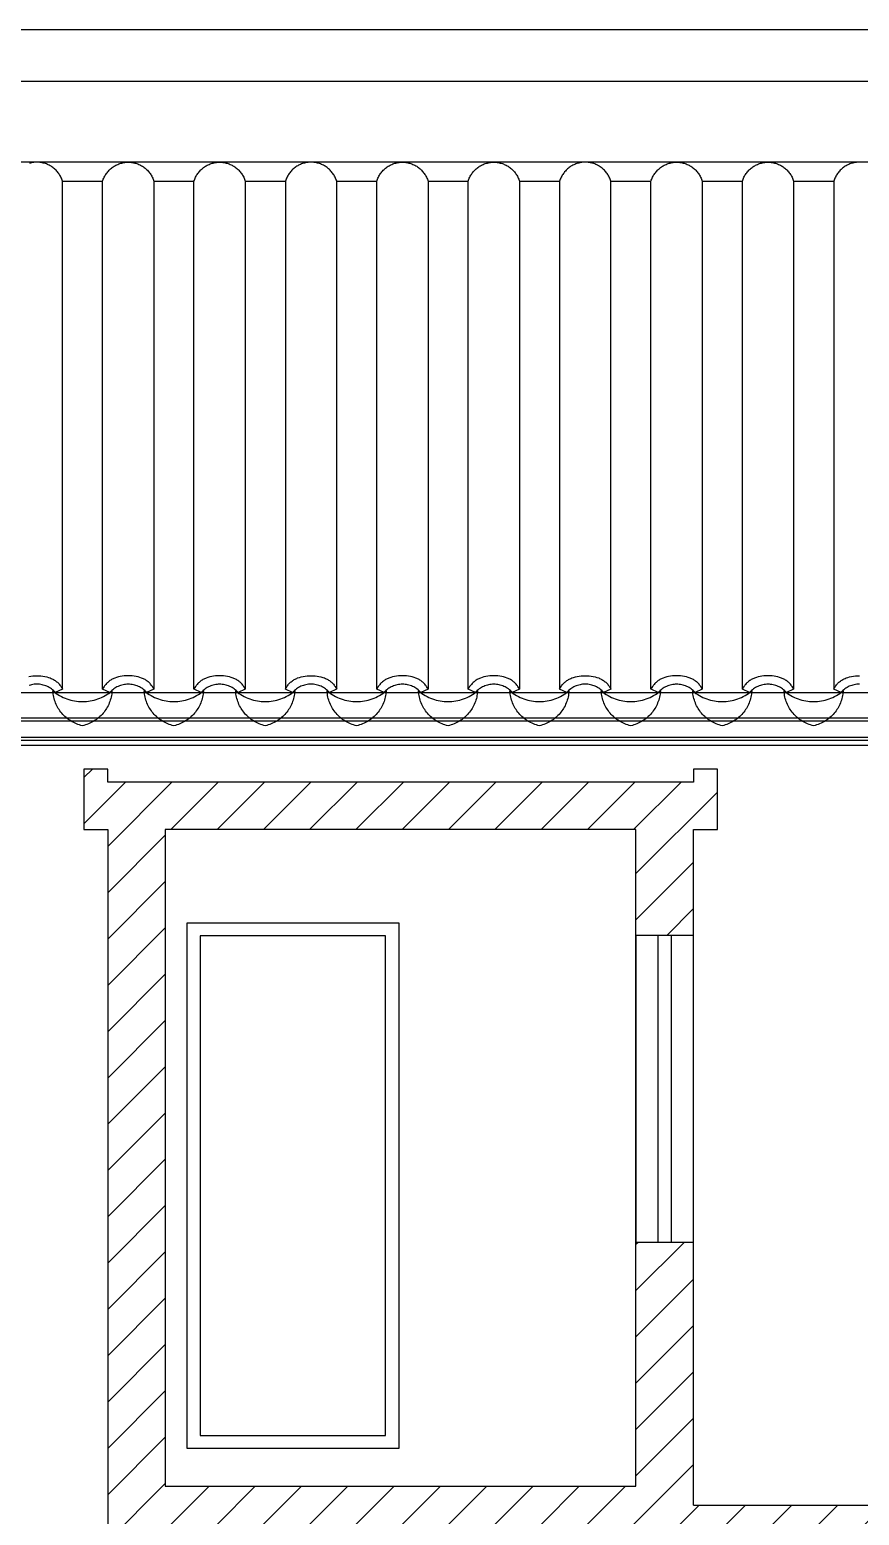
# Model space of a CAD drawing. Extents: x -20250 to 331240, y -699 to 63168.
# Drawn here: x 192385 to 195553, y 11074 to 16744 of the extents above; entities that cross this region are included whole.
import ezdxf

# ---------------------------------------------------------------- set-up
doc = ezdxf.new("R2010")
doc.units = 0
doc.header["$LTSCALE"] = 1000
doc.header["$MEASUREMENT"] = 0
for name, color, linetype in [('PUB_HATCH', 8, 'Continuous'), ('WALL', 9, 'Continuous'), ('窗', 4, 'Continuous'), ('门', 4, 'Continuous')]:
    doc.layers.add(name, color=color, linetype=linetype)
doc.layers.add('瓦', color=7, linetype='Continuous', true_color=0x57e157)

msp = doc.modelspace()

# ---------------------------------------------------------------- hatches: boundary and pattern name
at = {"layer": 'PUB_HATCH'}
h = msp.add_hatch(dxfattribs=at)
h.set_pattern_fill('普通砖', color=256, scale=50, style=0)
h.set_pattern_definition([(45, (-59853.03, 80703.54), (-88.388383, 88.388383), [])])
h.paths.add_polyline_path([(198783.3, 11961.1), (198816.5, 11961.1), (198816.5, 12013.8), (198576.5, 12013.8), (198576.5, 11961.1), (198605.8, 11961.1), (198605.8, 11112.7), (194920.4, 11112.7), (194920.4, 12117.2), (194700.4, 12117.2), (194700.4, 11185.5), (192902.8, 11185.5), (192902.8, 13691.1), (194700.4, 13691.1), (194700.4, 13287.4), (194920.4, 13287.4), (194920.4, 13691.1), (195011.2, 13691.1), (195011.2, 13922.3), (194920.4, 13922.3), (194920.4, 13872.3), (192682.8, 13872.3), (192682.8, 13922.3), (192591.9, 13922.3), (192591.9, 13691.1), (192682.8, 13691.1), (192682.8, 7864.9), (192902.8, 7864.9), (192902.8, 11035.5), (194700.4, 11035.5), (194700.4, 7864.9), (194920.4, 7864.9), (194920.4, 10962.7), (198501.6, 10962.7), (198501.6, 10290.2), (198721.4, 10290.2), (198721.4, 10934.2), (198783.3, 10934.2)])

# ---------------------------------------------------------------- linework, layer by layer
at = {"layer": 'WALL'}
for points in [[(198721.4, 7864.9, 0), (198721.4, 10934.2, 0), (198783.3, 10934.2, 0), (198783.3, 11961.1, 0), (198816.5, 11961.1, 0), (198816.5, 12013.8, 0), (198347.7, 12013.8, 0), (198347.7, 16387.6, 0), (198201.5, 16387.6, 0), (198201.5, 16744.3, 0), (188970.1, 16744.3, 0), (188970.1, 16387.6, 0), (188823.9, 16387.6, 0), (188823.9, 11881.3, 0), (188794.1, 11881.3, 0), (188794.1, 11839.2, 0), (188823.9, 11839.2, 0), (188823.9, 7848.1, 0), (189123.6, 7848.1, 0), (189123.6, 11719.5, 0), (190090.6, 11176.7, 0), (190789.2, 10855.7, 0), (191995, 10298.9, 0)], [(188970.1, 16547.8, 0), (198201.5, 16547.8, 0)], [(198347.7, 16238.6, 0), (188823.9, 16238.6, 0)], [(188823.9, 14214.5, 0), (198347.7, 14214.5, 0)], [(188823.9, 14118, 0), (198347.7, 14118, 0)], [(188823.9, 14105.8, 0), (198347.7, 14105.8, 0)], [(188823.9, 14043.6, 0), (198347.7, 14043.6, 0)], [(188823.9, 14032.1, 0), (198347.7, 14032.1, 0)], [(188823.9, 14013.1, 0), (198347.7, 14013.1, 0)], [(194920.4, 11112.7, 0), (194920.4, 13691.1, 0), (195011.2, 13691.1, 0), (195011.2, 13922.3, 0), (194920.4, 13922.3, 0), (194920.4, 13872.3, 0), (192682.8, 13872.3, 0), (192682.8, 13922.3, 0), (192591.9, 13922.3, 0), (192591.9, 13691.1, 0), (192682.8, 13691.1, 0), (192682.8, 7864.9, 0)], [(194700.4, 11185.5, 0), (194700.4, 13691.1, 0), (192902.8, 13691.1, 0), (192902.8, 11185.5, 0)], [(192902.8, 11185.5, 0), (194700.4, 11185.5, 0)], [(194920.4, 11112.7, 0), (198605.8, 11112.7, 0)]]:
    msp.add_polyline3d(points, dxfattribs=at)
at = {"layer": '瓦'}
for points in [[(192382, 14276), (192389.4, 14277.2), (192396.9, 14278.1), (192404.6, 14278.6), (192412.4, 14278.7), (192420.1, 14278.6), (192427.8, 14278.1), (192435.3, 14277.2), (192442.7, 14276), (192449.9, 14274.3), (192456.9, 14272.3), (192463.6, 14269.9), (192466.9, 14268.5), (192470.1, 14267), (192473.3, 14265.4), (192476.3, 14263.7), (192479.3, 14261.9), (192482.3, 14260), (192485.1, 14257.9), (192487.9, 14255.7), (192490.5, 14253.5), (192493.1, 14251.1), (192495.6, 14248.5), (192498, 14245.9), (192500.3, 14243.1), (192502.5, 14240.2), (192504.6, 14237.1), (192506.6, 14233.9), (192508.4, 14230.6), (192510.2, 14227.2), (192510.2, 16165.7), (192508.9, 16169.7), (192507.4, 16173.7), (192505.8, 16177.5), (192504.1, 16181.3), (192502.2, 16184.9), (192500.2, 16188.5), (192498, 16192), (192495.7, 16195.3), (192493.3, 16198.6), (192490.8, 16201.8), (192488.1, 16204.8), (192485.4, 16207.7), (192482.5, 16210.6), (192479.5, 16213.3), (192476.4, 16215.9), (192473.2, 16218.3), (192470, 16220.7), (192466.6, 16222.9), (192463.1, 16225), (192459.6, 16226.9), (192456, 16228.7), (192452.3, 16230.3), (192448.6, 16231.9), (192444.7, 16233.2), (192440.9, 16234.5), (192436.9, 16235.5), (192432.9, 16236.4), (192428.9, 16237.2), (192424.8, 16237.8), (192420.6, 16238.2), (192416.5, 16238.4), (192412.2, 16238.5), (192408, 16238.4), (192403.9, 16238.2), (192399.7, 16237.8), (192395.6, 16237.2), (192391.6, 16236.4), (192387.6, 16235.5), (192383.6, 16234.5)], [(192663.4, 14227.2), (192663.4, 16165.7), (192664.7, 16169.7), (192666.1, 16173.7), (192667.7, 16177.5), (192669.5, 16181.3), (192671.3, 16184.9), (192673.4, 16188.5), (192675.5, 16192), (192677.8, 16195.3), (192680.2, 16198.6), (192682.8, 16201.8), (192685.4, 16204.8), (192688.2, 16207.7), (192691, 16210.6), (192694, 16213.3), (192697.1, 16215.9), (192700.3, 16218.3), (192703.6, 16220.7), (192706.9, 16222.9), (192710.4, 16225), (192713.9, 16226.9), (192717.5, 16228.7), (192721.2, 16230.3), (192725, 16231.9), (192728.8, 16233.2), (192732.7, 16234.5), (192736.6, 16235.5), (192740.6, 16236.4), (192744.7, 16237.2), (192748.7, 16237.8), (192752.9, 16238.2), (192757.1, 16238.4), (192761.3, 16238.5), (192765.5, 16238.4), (192769.7, 16238.2), (192773.8, 16237.8), (192777.9, 16237.2), (192781.9, 16236.4), (192785.9, 16235.5), (192789.9, 16234.5), (192793.8, 16233.2), (192797.6, 16231.9), (192801.3, 16230.3), (192805, 16228.7), (192808.6, 16226.9), (192812.2, 16225), (192815.6, 16222.9), (192819, 16220.7), (192822.3, 16218.3), (192825.4, 16215.9), (192828.5, 16213.3), (192831.5, 16210.6), (192834.4, 16207.7), (192837.1, 16204.8), (192839.8, 16201.8), (192842.3, 16198.6), (192844.7, 16195.3), (192847, 16192), (192849.2, 16188.5), (192851.2, 16184.9), (192853.1, 16181.3), (192854.8, 16177.5), (192856.4, 16173.7), (192857.9, 16169.7), (192859.2, 16165.7), (192859.2, 14227.2), (192857.4, 14230.6), (192855.5, 14233.9), (192853.5, 14237.1), (192851.4, 14240.2), (192849.2, 14243.1), (192846.9, 14245.8), (192844.5, 14248.5), (192842.1, 14251), (192839.5, 14253.4), (192836.8, 14255.7), (192834, 14257.9), (192831.2, 14259.9), (192828.3, 14261.9), (192825.3, 14263.7), (192822.2, 14265.4), (192819, 14267), (192815.8, 14268.5), (192812.5, 14269.8), (192805.8, 14272.2), (192798.8, 14274.2), (192791.6, 14275.9), (192784.2, 14277.1), (192776.7, 14278), (192769, 14278.5), (192761.2, 14278.6), (192753.5, 14278.5), (192745.8, 14277.9), (192738.3, 14277.1), (192730.9, 14275.8), (192723.7, 14274.2), (192716.7, 14272.2), (192710, 14269.8), (192706.7, 14268.4), (192703.5, 14266.9), (192700.3, 14265.3), (192697.2, 14263.6), (192694.2, 14261.8), (192691.3, 14259.8), (192688.5, 14257.8), (192685.7, 14255.6), (192683.1, 14253.3), (192680.5, 14250.9), (192678, 14248.4), (192675.6, 14245.7), (192673.3, 14242.9), (192671.1, 14240), (192669, 14237), (192667, 14233.8), (192665.2, 14230.5), (192663.4, 14227)], [(193012.4, 14227.2), (193012.4, 16165.7), (193013.7, 16169.7), (193015.2, 16173.7), (193016.8, 16177.5), (193018.5, 16181.3), (193020.4, 16184.9), (193022.4, 16188.5), (193024.6, 16192), (193026.9, 16195.3), (193029.3, 16198.6), (193031.8, 16201.8), (193034.5, 16204.8), (193037.2, 16207.7), (193040.1, 16210.6), (193043.1, 16213.3), (193046.2, 16215.9), (193049.3, 16218.3), (193052.6, 16220.7), (193056, 16222.9), (193059.4, 16225), (193063, 16226.9), (193066.6, 16228.7), (193070.2, 16230.3), (193074, 16231.9), (193077.8, 16233.2), (193081.7, 16234.5), (193085.7, 16235.5), (193089.7, 16236.4), (193093.7, 16237.2), (193097.8, 16237.8), (193101.9, 16238.2), (193106.1, 16238.4), (193110.3, 16238.5), (193114.5, 16238.4), (193118.7, 16238.2), (193122.9, 16237.8), (193126.9, 16237.2), (193131, 16236.4), (193135, 16235.5), (193138.9, 16234.5), (193142.8, 16233.2), (193146.6, 16231.9), (193150.4, 16230.3), (193154.1, 16228.7), (193157.7, 16226.9), (193161.2, 16225), (193164.7, 16222.9), (193168, 16220.7), (193171.3, 16218.3), (193174.5, 16215.9), (193177.6, 16213.3), (193180.5, 16210.6), (193183.4, 16207.7), (193186.2, 16204.8), (193188.8, 16201.8), (193191.4, 16198.6), (193193.8, 16195.3), (193196.1, 16192), (193198.2, 16188.5), (193200.2, 16184.9), (193202.1, 16181.3), (193203.9, 16177.5), (193205.5, 16173.7), (193206.9, 16169.7), (193208.2, 16165.7), (193208.2, 14227.2), (193206.4, 14230.6), (193204.6, 14233.9), (193202.6, 14237.1), (193200.5, 14240.2), (193198.3, 14243.1), (193196, 14245.8), (193193.6, 14248.5), (193191.1, 14251), (193188.5, 14253.4), (193185.8, 14255.7), (193183.1, 14257.9), (193180.2, 14259.9), (193177.3, 14261.9), (193174.3, 14263.7), (193171.2, 14265.4), (193168.1, 14267), (193164.9, 14268.5), (193161.6, 14269.8), (193154.8, 14272.2), (193147.8, 14274.2), (193140.6, 14275.9), (193133.2, 14277.1), (193125.7, 14278), (193118.1, 14278.5), (193110.3, 14278.6), (193102.5, 14278.5), (193094.9, 14277.9), (193087.3, 14277.1), (193080, 14275.8), (193072.8, 14274.2), (193065.8, 14272.2), (193059, 14269.8), (193055.7, 14268.4), (193052.5, 14266.9), (193049.4, 14265.3), (193046.3, 14263.6), (193043.3, 14261.8), (193040.4, 14259.8), (193037.5, 14257.8), (193034.8, 14255.6), (193032.1, 14253.3), (193029.5, 14250.9), (193027, 14248.4), (193024.6, 14245.7), (193022.3, 14242.9), (193020.1, 14240), (193018.1, 14237), (193016.1, 14233.8), (193014.2, 14230.5), (193012.5, 14227)], [(193557.2, 14227.2), (193529.7, 14214.6), (193526.2, 14218.3), (193522.7, 14221.8), (193518.9, 14225), (193515, 14228.1), (193510.9, 14230.9), (193506.7, 14233.6), (193502.4, 14235.9), (193498, 14238.1), (193493.4, 14240), (193488.8, 14241.7), (193484, 14243.1), (193479.2, 14244.3), (193474.3, 14245.2), (193469.4, 14245.9), (193464.4, 14246.3), (193459.4, 14246.4), (193454.4, 14246.3), (193449.4, 14245.9), (193444.4, 14245.2), (193439.6, 14244.3), (193434.8, 14243.1), (193430, 14241.7), (193425.4, 14240), (193420.8, 14238.1), (193416.4, 14235.9), (193412.1, 14233.6), (193407.9, 14230.9), (193403.8, 14228.1), (193399.9, 14225.1), (193396.2, 14221.8), (193392.6, 14218.3), (193389.2, 14214.6), (193361.6, 14227.2), (193363.4, 14230.7), (193365.2, 14234), (193367.2, 14237.2), (193369.3, 14240.2), (193371.5, 14243.2), (193373.8, 14245.9), (193376.2, 14248.6), (193378.7, 14251.1), (193381.3, 14253.6), (193384, 14255.8), (193386.7, 14258), (193389.6, 14260.1), (193392.5, 14262), (193395.5, 14263.8), (193398.6, 14265.5), (193401.7, 14267.1), (193405, 14268.6), (193408.2, 14269.9), (193415, 14272.4), (193422, 14274.4), (193429.2, 14276), (193436.6, 14277.2), (193444.1, 14278.1), (193451.7, 14278.6), (193459.5, 14278.7), (193467.3, 14278.6), (193475, 14278.1), (193482.5, 14277.2), (193489.8, 14276), (193497, 14274.3), (193504, 14272.3), (193510.8, 14269.9), (193514, 14268.5), (193517.3, 14267), (193520.4, 14265.4), (193523.5, 14263.7), (193526.5, 14261.9), (193529.4, 14260), (193532.2, 14257.9), (193535, 14255.7), (193537.7, 14253.5), (193540.3, 14251.1), (193542.7, 14248.5), (193545.1, 14245.9), (193547.4, 14243.1), (193549.6, 14240.2), (193551.7, 14237.1), (193553.7, 14233.9), (193555.6, 14230.6), (193557.3, 14227.2), (193557.3, 16165.7), (193556, 16169.7), (193554.5, 16173.7), (193552.9, 16177.5), (193551.2, 16181.3), (193549.3, 16184.9), (193547.3, 16188.5), (193545.1, 16192), (193542.9, 16195.3), (193540.4, 16198.6), (193537.9, 16201.8), (193535.3, 16204.8), (193532.5, 16207.7), (193529.6, 16210.6), (193526.6, 16213.3), (193523.6, 16215.9), (193520.4, 16218.3), (193517.1, 16220.7), (193513.7, 16222.9), (193510.3, 16225), (193506.7, 16226.9), (193503.1, 16228.7), (193499.5, 16230.3), (193495.7, 16231.9), (193491.9, 16233.2), (193488, 16234.5), (193484.1, 16235.5), (193480.1, 16236.4), (193476, 16237.2), (193471.9, 16237.8), (193467.8, 16238.2), (193463.6, 16238.4), (193459.4, 16238.5), (193455.2, 16238.4), (193451, 16238.2), (193446.9, 16237.8), (193442.8, 16237.2), (193438.7, 16236.4), (193434.7, 16235.5), (193430.8, 16234.5), (193426.9, 16233.2), (193423.1, 16231.9), (193419.3, 16230.3), (193415.6, 16228.7), (193412, 16226.9), (193408.5, 16225), (193405, 16222.9), (193401.7, 16220.7), (193398.4, 16218.3), (193395.2, 16215.9), (193392.1, 16213.3), (193389.2, 16210.6), (193386.3, 16207.7), (193383.5, 16204.8), (193380.9, 16201.8), (193378.3, 16198.6), (193375.9, 16195.3), (193373.6, 16192), (193371.5, 16188.5), (193369.5, 16184.9), (193367.6, 16181.3), (193365.8, 16177.5), (193364.2, 16173.7), (193362.8, 16169.7), (193361.5, 16165.7), (193361.5, 14227.2)], [(193710.5, 14227.2), (193710.5, 16165.7), (193711.8, 16169.7), (193713.3, 16173.7), (193714.9, 16177.5), (193716.6, 16181.3), (193718.5, 16184.9), (193720.5, 16188.5), (193722.7, 16192), (193725, 16195.3), (193727.4, 16198.6), (193729.9, 16201.8), (193732.5, 16204.8), (193735.3, 16207.7), (193738.2, 16210.6), (193741.2, 16213.3), (193744.2, 16215.9), (193747.4, 16218.3), (193750.7, 16220.7), (193754.1, 16222.9), (193757.5, 16225), (193761, 16226.9), (193764.7, 16228.7), (193768.3, 16230.3), (193772.1, 16231.9), (193775.9, 16233.2), (193779.8, 16234.5), (193783.7, 16235.5), (193787.7, 16236.4), (193791.8, 16237.2), (193795.9, 16237.8), (193800, 16238.2), (193804.2, 16238.4), (193808.4, 16238.5), (193812.6, 16238.4), (193816.8, 16238.2), (193820.9, 16237.8), (193825, 16237.2), (193829.1, 16236.4), (193833.1, 16235.5), (193837, 16234.5), (193840.9, 16233.2), (193844.7, 16231.9), (193848.5, 16230.3), (193852.2, 16228.7), (193855.8, 16226.9), (193859.3, 16225), (193862.8, 16222.9), (193866.1, 16220.7), (193869.4, 16218.3), (193872.6, 16215.9), (193875.7, 16213.3), (193878.6, 16210.6), (193881.5, 16207.7), (193884.3, 16204.8), (193886.9, 16201.8), (193889.5, 16198.6), (193891.9, 16195.3), (193894.2, 16192), (193896.3, 16188.5), (193898.3, 16184.9), (193900.2, 16181.3), (193902, 16177.5), (193903.6, 16173.7), (193905, 16169.7), (193906.3, 16165.7), (193906.3, 14227.2), (193904.5, 14230.6), (193902.7, 14233.9), (193900.7, 14237.1), (193898.6, 14240.2), (193896.4, 14243.1), (193894.1, 14245.8), (193891.7, 14248.5), (193889.2, 14251), (193886.6, 14253.4), (193883.9, 14255.7), (193881.2, 14257.9), (193878.3, 14259.9), (193875.4, 14261.9), (193872.4, 14263.7), (193869.3, 14265.4), (193866.2, 14267), (193862.9, 14268.5), (193859.7, 14269.8), (193852.9, 14272.2), (193845.9, 14274.2), (193838.7, 14275.9), (193831.3, 14277.1), (193823.8, 14278), (193816.2, 14278.5), (193808.4, 14278.6), (193800.6, 14278.5), (193792.9, 14277.9), (193785.4, 14277.1), (193778, 14275.8), (193770.9, 14274.2), (193763.9, 14272.2), (193757.1, 14269.8), (193753.8, 14268.4), (193750.6, 14266.9), (193747.5, 14265.3), (193744.4, 14263.6), (193741.4, 14261.8), (193738.5, 14259.8), (193735.6, 14257.8), (193732.9, 14255.6), (193730.2, 14253.3), (193727.6, 14250.9), (193725.1, 14248.4), (193722.7, 14245.7), (193720.4, 14242.9), (193718.2, 14240), (193716.1, 14237), (193714.2, 14233.8), (193712.3, 14230.5), (193710.5, 14227)], [(194059.6, 14227.2), (194059.6, 16165.7), (194060.9, 16169.7), (194062.3, 16173.7), (194063.9, 16177.5), (194065.6, 16181.3), (194067.5, 16184.9), (194069.6, 16188.5), (194071.7, 16192), (194074, 16195.3), (194076.4, 16198.6), (194078.9, 16201.8), (194081.6, 16204.8), (194084.4, 16207.7), (194087.2, 16210.6), (194090.2, 16213.3), (194093.3, 16215.9), (194096.5, 16218.3), (194099.7, 16220.7), (194103.1, 16222.9), (194106.6, 16225), (194110.1, 16226.9), (194113.7, 16228.7), (194117.4, 16230.3), (194121.1, 16231.9), (194125, 16233.2), (194128.9, 16234.5), (194132.8, 16235.5), (194136.8, 16236.4), (194140.8, 16237.2), (194144.9, 16237.8), (194149.1, 16238.2), (194153.2, 16238.4), (194157.5, 16238.5), (194161.7, 16238.4), (194165.9, 16238.2), (194170, 16237.8), (194174.1, 16237.2), (194178.1, 16236.4), (194182.1, 16235.5), (194186.1, 16234.5), (194190, 16233.2), (194193.8, 16231.9), (194197.5, 16230.3), (194201.2, 16228.7), (194204.8, 16226.9), (194208.4, 16225), (194211.8, 16222.9), (194215.2, 16220.7), (194218.4, 16218.3), (194221.6, 16215.9), (194224.7, 16213.3), (194227.7, 16210.6), (194230.6, 16207.7), (194233.3, 16204.8), (194236, 16201.8), (194238.5, 16198.6), (194240.9, 16195.3), (194243.2, 16192), (194245.4, 16188.5), (194247.4, 16184.9), (194249.3, 16181.3), (194251, 16177.5), (194252.6, 16173.7), (194254.1, 16169.7), (194255.4, 16165.7), (194255.3, 14227.2), (194253.6, 14230.6), (194251.7, 14233.9), (194249.7, 14237.1), (194247.6, 14240.2), (194245.4, 14243.1), (194243.1, 14245.8), (194240.7, 14248.5), (194238.2, 14251), (194235.7, 14253.4), (194233, 14255.7), (194230.2, 14257.9), (194227.4, 14259.9), (194224.4, 14261.9), (194221.4, 14263.7), (194218.4, 14265.4), (194215.2, 14267), (194212, 14268.5), (194208.7, 14269.8), (194201.9, 14272.2), (194195, 14274.2), (194187.8, 14275.9), (194180.4, 14277.1), (194172.9, 14278), (194165.2, 14278.5), (194157.4, 14278.6), (194149.7, 14278.5), (194142, 14277.9), (194134.5, 14277.1), (194127.1, 14275.8), (194119.9, 14274.2), (194112.9, 14272.2), (194106.2, 14269.8), (194102.9, 14268.4), (194099.7, 14266.9), (194096.5, 14265.3), (194093.4, 14263.6), (194090.4, 14261.8), (194087.5, 14259.8), (194084.7, 14257.8), (194081.9, 14255.6), (194079.2, 14253.3), (194076.7, 14250.9), (194074.2, 14248.4), (194071.8, 14245.7), (194069.5, 14242.9), (194067.3, 14240), (194065.2, 14237), (194063.2, 14233.8), (194061.3, 14230.5), (194059.6, 14227)], [(194604.4, 14227.2), (194576.8, 14214.6), (194573.4, 14218.3), (194569.8, 14221.8), (194566, 14225), (194562.1, 14228.1), (194558.1, 14230.9), (194553.9, 14233.6), (194549.5, 14235.9), (194545.1, 14238.1), (194540.6, 14240), (194535.9, 14241.7), (194531.2, 14243.1), (194526.4, 14244.3), (194521.5, 14245.2), (194516.5, 14245.9), (194511.6, 14246.3), (194506.5, 14246.4), (194501.5, 14246.3), (194496.5, 14245.9), (194491.6, 14245.2), (194486.7, 14244.3), (194481.9, 14243.1), (194477.2, 14241.7), (194472.5, 14240), (194468, 14238.1), (194463.6, 14235.9), (194459.2, 14233.6), (194455, 14230.9), (194451, 14228.1), (194447.1, 14225.1), (194443.3, 14221.8), (194439.7, 14218.3), (194436.3, 14214.6), (194408.7, 14227.2), (194410.5, 14230.7), (194412.4, 14234), (194414.4, 14237.2), (194416.5, 14240.2), (194418.7, 14243.2), (194421, 14245.9), (194423.4, 14248.6), (194425.8, 14251.1), (194428.4, 14253.6), (194431.1, 14255.8), (194433.9, 14258), (194436.7, 14260.1), (194439.6, 14262), (194442.6, 14263.8), (194445.7, 14265.5), (194448.9, 14267.1), (194452.1, 14268.6), (194455.4, 14269.9), (194462.1, 14272.4), (194469.1, 14274.4), (194476.3, 14276), (194483.7, 14277.2), (194491.2, 14278.1), (194498.9, 14278.6), (194506.7, 14278.7), (194514.4, 14278.6), (194522.1, 14278.1), (194529.6, 14277.2), (194537, 14276), (194544.2, 14274.3), (194551.2, 14272.3), (194557.9, 14269.9), (194561.2, 14268.5), (194564.4, 14267), (194567.6, 14265.4), (194570.6, 14263.7), (194573.6, 14261.9), (194576.6, 14260), (194579.4, 14257.9), (194582.1, 14255.7), (194584.8, 14253.5), (194587.4, 14251.1), (194589.9, 14248.5), (194592.3, 14245.9), (194594.6, 14243.1), (194596.8, 14240.2), (194598.9, 14237.1), (194600.8, 14233.9), (194602.7, 14230.6), (194604.5, 14227.2), (194604.4, 16165.7), (194603.1, 16169.7), (194601.7, 16173.7), (194600.1, 16177.5), (194598.3, 16181.3), (194596.5, 16184.9), (194594.4, 16188.5), (194592.3, 16192), (194590, 16195.3), (194587.6, 16198.6), (194585, 16201.8), (194582.4, 16204.8), (194579.6, 16207.7), (194576.8, 16210.6), (194573.8, 16213.3), (194570.7, 16215.9), (194567.5, 16218.3), (194564.2, 16220.7), (194560.9, 16222.9), (194557.4, 16225), (194553.9, 16226.9), (194550.3, 16228.7), (194546.6, 16230.3), (194542.8, 16231.9), (194539, 16233.2), (194535.1, 16234.5), (194531.2, 16235.5), (194527.2, 16236.4), (194523.1, 16237.2), (194519.1, 16237.8), (194514.9, 16238.2), (194510.7, 16238.4), (194506.5, 16238.5), (194502.3, 16238.4), (194498.1, 16238.2), (194494, 16237.8), (194489.9, 16237.2), (194485.9, 16236.4), (194481.9, 16235.5), (194477.9, 16234.5), (194474, 16233.2), (194470.2, 16231.9), (194466.5, 16230.3), (194462.8, 16228.7), (194459.2, 16226.9), (194455.6, 16225), (194452.2, 16222.9), (194448.8, 16220.7), (194445.5, 16218.3), (194442.4, 16215.9), (194439.3, 16213.3), (194436.3, 16210.6), (194433.4, 16207.7), (194430.7, 16204.8), (194428, 16201.8), (194425.5, 16198.6), (194423.1, 16195.3), (194420.8, 16192), (194418.6, 16188.5), (194416.6, 16184.9), (194414.7, 16181.3), (194413, 16177.5), (194411.4, 16173.7), (194409.9, 16169.7), (194408.6, 16165.7), (194408.6, 14227.2)], [(194757.7, 14227.2), (194757.7, 16165.7), (194758.9, 16169.7), (194760.4, 16173.7), (194762, 16177.5), (194763.7, 16181.3), (194765.6, 16184.9), (194767.6, 16188.5), (194769.8, 16192), (194772.1, 16195.3), (194774.5, 16198.6), (194777, 16201.8), (194779.7, 16204.8), (194782.5, 16207.7), (194785.3, 16210.6), (194788.3, 16213.3), (194791.4, 16215.9), (194794.6, 16218.3), (194797.8, 16220.7), (194801.2, 16222.9), (194804.7, 16225), (194808.2, 16226.9), (194811.8, 16228.7), (194815.5, 16230.3), (194819.2, 16231.9), (194823.1, 16233.2), (194827, 16234.5), (194830.9, 16235.5), (194834.9, 16236.4), (194838.9, 16237.2), (194843, 16237.8), (194847.2, 16238.2), (194851.3, 16238.4), (194855.6, 16238.5), (194859.8, 16238.4), (194863.9, 16238.2), (194868.1, 16237.8), (194872.2, 16237.2), (194876.2, 16236.4), (194880.2, 16235.5), (194884.2, 16234.5), (194888, 16233.2), (194891.9, 16231.9), (194895.6, 16230.3), (194899.3, 16228.7), (194902.9, 16226.9), (194906.5, 16225), (194909.9, 16222.9), (194913.3, 16220.7), (194916.5, 16218.3), (194919.7, 16215.9), (194922.8, 16213.3), (194925.8, 16210.6), (194928.7, 16207.7), (194931.4, 16204.8), (194934.1, 16201.8), (194936.6, 16198.6), (194939, 16195.3), (194941.3, 16192), (194943.5, 16188.5), (194945.5, 16184.9), (194947.4, 16181.3), (194949.1, 16177.5), (194950.7, 16173.7), (194952.2, 16169.7), (194953.5, 16165.7), (194953.4, 14227.2), (194951.7, 14230.6), (194949.8, 14233.9), (194947.8, 14237.1), (194945.7, 14240.2), (194943.5, 14243.1), (194941.2, 14245.8), (194938.8, 14248.5), (194936.3, 14251), (194933.7, 14253.4), (194931.1, 14255.7), (194928.3, 14257.9), (194925.5, 14259.9), (194922.5, 14261.9), (194919.5, 14263.7), (194916.5, 14265.4), (194913.3, 14267), (194910.1, 14268.5), (194906.8, 14269.8), (194900, 14272.2), (194893, 14274.2), (194885.9, 14275.9), (194878.5, 14277.1), (194871, 14278), (194863.3, 14278.5), (194855.5, 14278.6), (194847.7, 14278.5), (194840.1, 14277.9), (194832.6, 14277.1), (194825.2, 14275.8), (194818, 14274.2), (194811, 14272.2), (194804.3, 14269.8), (194801, 14268.4), (194797.8, 14266.9), (194794.6, 14265.3), (194791.5, 14263.6), (194788.5, 14261.8), (194785.6, 14259.8), (194782.8, 14257.8), (194780, 14255.6), (194777.3, 14253.3), (194774.7, 14250.9), (194772.3, 14248.4), (194769.9, 14245.7), (194767.6, 14242.9), (194765.4, 14240), (194763.3, 14237), (194761.3, 14233.8), (194759.4, 14230.5), (194757.7, 14227)], [(195106.7, 14227.2), (195106.7, 16165.7), (195108, 16169.7), (195109.4, 16173.7), (195111, 16177.5), (195112.8, 16181.3), (195114.7, 16184.9), (195116.7, 16188.5), (195118.9, 16192), (195121.1, 16195.3), (195123.6, 16198.6), (195126.1, 16201.8), (195128.7, 16204.8), (195131.5, 16207.7), (195134.4, 16210.6), (195137.4, 16213.3), (195140.4, 16215.9), (195143.6, 16218.3), (195146.9, 16220.7), (195150.3, 16222.9), (195153.7, 16225), (195157.2, 16226.9), (195160.9, 16228.7), (195164.5, 16230.3), (195168.3, 16231.9), (195172.1, 16233.2), (195176, 16234.5), (195179.9, 16235.5), (195183.9, 16236.4), (195188, 16237.2), (195192.1, 16237.8), (195196.2, 16238.2), (195200.4, 16238.4), (195204.6, 16238.5), (195208.8, 16238.4), (195213, 16238.2), (195217.1, 16237.8), (195221.2, 16237.2), (195225.3, 16236.4), (195229.3, 16235.5), (195233.2, 16234.5), (195237.1, 16233.2), (195240.9, 16231.9), (195244.7, 16230.3), (195248.4, 16228.7), (195252, 16226.9), (195255.5, 16225), (195259, 16222.9), (195262.3, 16220.7), (195265.6, 16218.3), (195268.8, 16215.9), (195271.8, 16213.3), (195274.8, 16210.6), (195277.7, 16207.7), (195280.5, 16204.8), (195283.1, 16201.8), (195285.6, 16198.6), (195288.1, 16195.3), (195290.3, 16192), (195292.5, 16188.5), (195294.5, 16184.9), (195296.4, 16181.3), (195298.1, 16177.5), (195299.7, 16173.7), (195301.2, 16169.7), (195302.5, 16165.7), (195302.5, 14227.2), (195300.7, 14230.6), (195298.8, 14233.9), (195296.9, 14237.1), (195294.8, 14240.2), (195292.6, 14243.1), (195290.3, 14245.8), (195287.9, 14248.5), (195285.4, 14251), (195282.8, 14253.4), (195280.1, 14255.7), (195277.4, 14257.9), (195274.5, 14259.9), (195271.6, 14261.9), (195268.6, 14263.7), (195265.5, 14265.4), (195262.4, 14267), (195259.1, 14268.5), (195255.8, 14269.8), (195249.1, 14272.2), (195242.1, 14274.2), (195234.9, 14275.9), (195227.5, 14277.1), (195220, 14278), (195212.3, 14278.5), (195204.6, 14278.6), (195196.8, 14278.5), (195189.1, 14277.9), (195181.6, 14277.1), (195174.2, 14275.8), (195167, 14274.2), (195160.1, 14272.2), (195153.3, 14269.8), (195150, 14268.4), (195146.8, 14266.9), (195143.7, 14265.3), (195140.6, 14263.6), (195137.6, 14261.8), (195134.7, 14259.8), (195131.8, 14257.8), (195129.1, 14255.6), (195126.4, 14253.3), (195123.8, 14250.9), (195121.3, 14248.4), (195118.9, 14245.7), (195116.6, 14242.9), (195114.4, 14240), (195112.3, 14237), (195110.4, 14233.8), (195108.5, 14230.5), (195106.7, 14227)], [(195553.7, 16238.5), (195549.5, 16238.4), (195545.3, 16238.2), (195541.1, 16237.8), (195537, 16237.2), (195533, 16236.4), (195529, 16235.5), (195525.1, 16234.5), (195521.2, 16233.2), (195517.4, 16231.9), (195513.6, 16230.3), (195509.9, 16228.7), (195506.3, 16226.9), (195502.8, 16225), (195499.3, 16222.9), (195496, 16220.7), (195492.7, 16218.3), (195489.5, 16215.9), (195486.4, 16213.3), (195483.4, 16210.6), (195480.6, 16207.7), (195477.8, 16204.8), (195475.1, 16201.8), (195472.6, 16198.6), (195470.2, 16195.3), (195467.9, 16192), (195465.8, 16188.5), (195463.7, 16184.9), (195461.9, 16181.3), (195460.1, 16177.5), (195458.5, 16173.7), (195457.1, 16169.7), (195455.8, 16165.7), (195455.8, 14227.2)], [(192510.2, 16165.7), (192663.4, 16165.7)], [(192859.2, 16165.7), (193012.4, 16165.7)], [(193208.3, 16165.7), (193361.5, 16165.7)], [(193557.3, 16165.7), (193710.5, 16165.7)], [(193906.3, 16165.7), (194059.6, 16165.7)], [(194255.4, 16165.7), (194408.6, 16165.7)], [(194604.4, 16165.7), (194757.7, 16165.7)], [(194953.5, 16165.7), (195106.7, 16165.7)], [(195302.5, 16165.7), (195455.8, 16165.7)], [(192510.1, 14227.2), (192482.5, 14214.6), (192479.1, 14218.3), (192475.5, 14221.8), (192471.8, 14225), (192467.8, 14228.1), (192463.8, 14230.9), (192459.6, 14233.6), (192455.3, 14235.9), (192450.8, 14238.1), (192446.3, 14240), (192441.6, 14241.7), (192436.9, 14243.1), (192432.1, 14244.3), (192427.2, 14245.2), (192422.3, 14245.9), (192417.3, 14246.3), (192412.2, 14246.4), (192407.2, 14246.3), (192402.2, 14245.9), (192397.3, 14245.2), (192392.4, 14244.3), (192387.6, 14243.1), (192382.9, 14241.7)], [(192859.2, 14227.1), (192831.6, 14214.5), (192828.2, 14218.2), (192824.6, 14221.6), (192820.8, 14224.9), (192816.9, 14228), (192812.8, 14230.8), (192808.6, 14233.4), (192804.3, 14235.8), (192799.9, 14238), (192795.3, 14239.9), (192790.7, 14241.6), (192786, 14243), (192781.1, 14244.2), (192776.3, 14245.1), (192771.3, 14245.7), (192766.3, 14246.2), (192761.3, 14246.3), (192756.3, 14246.2), (192751.3, 14245.7), (192746.4, 14245.1), (192741.5, 14244.2), (192736.7, 14243), (192731.9, 14241.6), (192727.3, 14239.9), (192722.7, 14238), (192718.3, 14235.8), (192714, 14233.4), (192709.8, 14230.8), (192705.7, 14228), (192701.8, 14224.9), (192698, 14221.7), (192694.5, 14218.2), (192691, 14214.5), (192663.5, 14227.1)], [(193208.2, 14227.1), (193180.6, 14214.5), (193177.2, 14218.2), (193173.6, 14221.6), (193169.9, 14224.9), (193166, 14228), (193161.9, 14230.8), (193157.7, 14233.4), (193153.4, 14235.8), (193148.9, 14238), (193144.4, 14239.9), (193139.7, 14241.6), (193135, 14243), (193130.2, 14244.2), (193125.3, 14245.1), (193120.4, 14245.7), (193115.4, 14246.2), (193110.4, 14246.3), (193105.3, 14246.2), (193100.3, 14245.7), (193095.4, 14245.1), (193090.5, 14244.2), (193085.7, 14243), (193081, 14241.6), (193076.3, 14239.9), (193071.8, 14238), (193067.4, 14235.8), (193063, 14233.4), (193058.8, 14230.8), (193054.8, 14228), (193050.9, 14224.9), (193047.1, 14221.7), (193043.5, 14218.2), (193040.1, 14214.5), (193012.5, 14227.1)], [(193906.3, 14227.1), (193878.7, 14214.5), (193875.3, 14218.2), (193871.7, 14221.6), (193868, 14224.9), (193864, 14228), (193860, 14230.8), (193855.8, 14233.4), (193851.5, 14235.8), (193847, 14238), (193842.5, 14239.9), (193837.8, 14241.6), (193833.1, 14243), (193828.3, 14244.2), (193823.4, 14245.1), (193818.5, 14245.7), (193813.5, 14246.2), (193808.5, 14246.3), (193803.4, 14246.2), (193798.4, 14245.7), (193793.5, 14245.1), (193788.6, 14244.2), (193783.8, 14243), (193779.1, 14241.6), (193774.4, 14239.9), (193769.9, 14238), (193765.4, 14235.8), (193761.1, 14233.4), (193756.9, 14230.8), (193752.9, 14228), (193749, 14224.9), (193745.2, 14221.7), (193741.6, 14218.2), (193738.2, 14214.5), (193710.6, 14227.1)], [(194255.3, 14227.1), (194227.8, 14214.5), (194224.4, 14218.2), (194220.8, 14221.6), (194217, 14224.9), (194213.1, 14228), (194209, 14230.8), (194204.8, 14233.4), (194200.5, 14235.8), (194196.1, 14238), (194191.5, 14239.9), (194186.9, 14241.6), (194182.1, 14243), (194177.3, 14244.2), (194172.5, 14245.1), (194167.5, 14245.7), (194162.5, 14246.2), (194157.5, 14246.3), (194152.5, 14246.2), (194147.5, 14245.7), (194142.5, 14245.1), (194137.7, 14244.2), (194132.9, 14243), (194128.1, 14241.6), (194123.5, 14239.9), (194118.9, 14238), (194114.5, 14235.8), (194110.2, 14233.4), (194106, 14230.8), (194101.9, 14228), (194098, 14224.9), (194094.2, 14221.7), (194090.6, 14218.2), (194087.2, 14214.5), (194059.7, 14227.1)], [(194953.4, 14227.1), (194925.9, 14214.5), (194922.5, 14218.2), (194918.9, 14221.6), (194915.1, 14224.9), (194911.2, 14228), (194907.1, 14230.8), (194902.9, 14233.4), (194898.6, 14235.8), (194894.2, 14238), (194889.6, 14239.9), (194885, 14241.6), (194880.2, 14243), (194875.4, 14244.2), (194870.5, 14245.1), (194865.6, 14245.7), (194860.6, 14246.2), (194855.6, 14246.3), (194850.6, 14246.2), (194845.6, 14245.7), (194840.6, 14245.1), (194835.8, 14244.2), (194830.9, 14243), (194826.2, 14241.6), (194821.6, 14239.9), (194817, 14238), (194812.6, 14235.8), (194808.3, 14233.4), (194804.1, 14230.8), (194800, 14228), (194796.1, 14224.9), (194792.3, 14221.7), (194788.7, 14218.2), (194785.3, 14214.5), (194757.8, 14227.1)], [(195302.5, 14227.1), (195274.9, 14214.5), (195271.5, 14218.2), (195267.9, 14221.6), (195264.1, 14224.9), (195260.2, 14228), (195256.2, 14230.8), (195252, 14233.4), (195247.6, 14235.8), (195243.2, 14238), (195238.7, 14239.9), (195234, 14241.6), (195229.3, 14243), (195224.5, 14244.2), (195219.6, 14245.1), (195214.7, 14245.7), (195209.7, 14246.2), (195204.6, 14246.3), (195199.6, 14246.2), (195194.6, 14245.7), (195189.7, 14245.1), (195184.8, 14244.2), (195180, 14243), (195175.3, 14241.6), (195170.6, 14239.9), (195166.1, 14238), (195161.6, 14235.8), (195157.3, 14233.4), (195153.1, 14230.8), (195149.1, 14228), (195145.1, 14224.9), (195141.4, 14221.7), (195137.8, 14218.2), (195134.4, 14214.5), (195106.8, 14227.1)], [(195553.7, 14246.4), (195548.6, 14246.3), (195543.7, 14245.9), (195538.7, 14245.2), (195533.8, 14244.3), (195529, 14243.1), (195524.3, 14241.7), (195519.7, 14240), (195515.1, 14238.1), (195510.7, 14235.9), (195506.4, 14233.6), (195502.2, 14230.9), (195498.1, 14228.1), (195494.2, 14225.1), (195490.5, 14221.8), (195486.9, 14218.3), (195483.4, 14214.6), (195455.9, 14227.2), (195457.7, 14230.7), (195459.5, 14234), (195461.5, 14237.2), (195463.6, 14240.2), (195465.8, 14243.2), (195468.1, 14245.9), (195470.5, 14248.6), (195473, 14251.1), (195475.6, 14253.6), (195478.2, 14255.8), (195481, 14258), (195483.9, 14260.1), (195486.8, 14262), (195489.8, 14263.8), (195492.9, 14265.5), (195496, 14267.1), (195499.2, 14268.6), (195502.5, 14269.9), (195509.3, 14272.4), (195516.3, 14274.4), (195523.5, 14276), (195530.8, 14277.2), (195538.4, 14278.1), (195546, 14278.6), (195553.8, 14278.7)]]:
    msp.add_lwpolyline(points, dxfattribs=at)
for points in [[(192699.2, 14220.8), (192698.7, 14214.7), (192698, 14208.8), (192697.1, 14202.9), (192695.9, 14197.1), (192694.5, 14191.3), (192692.8, 14185.7), (192691, 14180.2), (192688.9, 14174.7), (192686.6, 14169.3), (192684.1, 14164.1), (192681.4, 14159), (192678.5, 14154), (192675.4, 14149.1), (192672.2, 14144.3), (192668.7, 14139.7), (192665.1, 14135.2), (192661.3, 14130.9), (192657.3, 14126.7), (192653.1, 14122.7), (192648.8, 14118.9), (192644.4, 14115.2), (192639.8, 14111.7), (192635, 14108.4), (192630.1, 14105.2), (192625.1, 14102.3), (192619.9, 14099.5), (192614.6, 14097), (192609.2, 14094.6), (192603.7, 14092.5), (192598, 14090.6), (192592.2, 14088.9), (192586.4, 14087.4), (192580.5, 14088.9), (192574.8, 14090.6), (192569.1, 14092.5), (192563.6, 14094.6), (192558.2, 14097), (192552.9, 14099.5), (192547.7, 14102.3), (192542.7, 14105.2), (192537.8, 14108.4), (192533, 14111.7), (192528.4, 14115.2), (192523.9, 14118.9), (192519.6, 14122.7), (192515.5, 14126.7), (192511.5, 14130.9), (192507.7, 14135.2), (192504.1, 14139.7), (192500.6, 14144.3), (192497.3, 14149.1), (192494.2, 14154), (192491.4, 14159), (192488.7, 14164.1), (192486.2, 14169.3), (192483.9, 14174.7), (192481.8, 14180.2), (192479.9, 14185.7), (192478.3, 14191.3), (192476.9, 14197.1), (192475.7, 14202.9), (192474.7, 14208.8), (192474, 14214.7), (192473.6, 14220.8), (192479.8, 14215.8), (192486.1, 14211.2), (192492.6, 14206.8), (192499.3, 14202.8), (192506.1, 14199.2), (192513, 14195.8), (192520, 14192.7), (192527.2, 14190), (192534.4, 14187.6), (192541.7, 14185.5), (192549, 14183.8), (192556.4, 14182.3), (192563.9, 14181.2), (192571.4, 14180.4), (192578.9, 14179.9), (192586.4, 14179.8), (192593.9, 14179.9), (192601.4, 14180.4), (192608.9, 14181.2), (192616.3, 14182.3), (192623.7, 14183.8), (192631.1, 14185.5), (192638.4, 14187.6), (192645.6, 14190), (192652.7, 14192.7), (192659.7, 14195.8), (192666.7, 14199.2), (192673.5, 14202.8), (192680.1, 14206.8), (192686.6, 14211.2), (192693, 14215.8)], [(193048.2, 14220.8), (193047.8, 14214.7), (193047.1, 14208.8), (193046.1, 14202.9), (193044.9, 14197.1), (193043.5, 14191.3), (193041.9, 14185.7), (193040, 14180.2), (193037.9, 14174.7), (193035.6, 14169.3), (193033.2, 14164.1), (193030.5, 14159), (193027.6, 14154), (193024.5, 14149.1), (193021.2, 14144.3), (193017.7, 14139.7), (193014.1, 14135.2), (193010.3, 14130.9), (193006.3, 14126.7), (193002.2, 14122.7), (192997.9, 14118.9), (192993.4, 14115.2), (192988.8, 14111.7), (192984.1, 14108.4), (192979.2, 14105.2), (192974.1, 14102.3), (192969, 14099.5), (192963.7, 14097), (192958.2, 14094.6), (192952.7, 14092.5), (192947.1, 14090.6), (192941.3, 14088.9), (192935.4, 14087.4), (192929.6, 14088.9), (192923.8, 14090.6), (192918.2, 14092.5), (192912.6, 14094.6), (192907.2, 14097), (192901.9, 14099.5), (192896.7, 14102.3), (192891.7, 14105.2), (192886.8, 14108.4), (192882, 14111.7), (192877.4, 14115.2), (192873, 14118.9), (192868.7, 14122.7), (192864.5, 14126.7), (192860.6, 14130.9), (192856.7, 14135.2), (192853.1, 14139.7), (192849.6, 14144.3), (192846.4, 14149.1), (192843.3, 14154), (192840.4, 14159), (192837.7, 14164.1), (192835.2, 14169.3), (192832.9, 14174.7), (192830.8, 14180.2), (192829, 14185.7), (192827.3, 14191.3), (192825.9, 14197.1), (192824.7, 14202.9), (192823.8, 14208.8), (192823.1, 14214.7), (192822.6, 14220.8), (192828.8, 14215.8), (192835.2, 14211.2), (192841.7, 14206.8), (192848.4, 14202.8), (192855.1, 14199.2), (192862.1, 14195.8), (192869.1, 14192.7), (192876.2, 14190), (192883.4, 14187.6), (192890.7, 14185.5), (192898.1, 14183.8), (192905.5, 14182.3), (192912.9, 14181.2), (192920.4, 14180.4), (192927.9, 14179.9), (192935.4, 14179.8), (192942.9, 14179.9), (192950.5, 14180.4), (192957.9, 14181.2), (192965.4, 14182.3), (192972.8, 14183.8), (192980.1, 14185.5), (192987.4, 14187.6), (192994.6, 14190), (193001.8, 14192.7), (193008.8, 14195.8), (193015.7, 14199.2), (193022.5, 14202.8), (193029.2, 14206.8), (193035.7, 14211.2), (193042, 14215.8)], [(193397.3, 14220.8), (193396.8, 14214.7), (193396.1, 14208.8), (193395.2, 14202.9), (193394, 14197.1), (193392.6, 14191.3), (193390.9, 14185.7), (193389.1, 14180.2), (193387, 14174.7), (193384.7, 14169.3), (193382.2, 14164.1), (193379.5, 14159), (193376.6, 14154), (193373.5, 14149.1), (193370.3, 14144.3), (193366.8, 14139.7), (193363.2, 14135.2), (193359.4, 14130.9), (193355.4, 14126.7), (193351.2, 14122.7), (193346.9, 14118.9), (193342.5, 14115.2), (193337.9, 14111.7), (193333.1, 14108.4), (193328.2, 14105.2), (193323.2, 14102.3), (193318, 14099.5), (193312.7, 14097), (193307.3, 14094.6), (193301.8, 14092.5), (193296.1, 14090.6), (193290.3, 14088.9), (193284.5, 14087.4), (193278.6, 14088.9), (193272.9, 14090.6), (193267.2, 14092.5), (193261.7, 14094.6), (193256.2, 14097), (193251, 14099.5), (193245.8, 14102.3), (193240.7, 14105.2), (193235.9, 14108.4), (193231.1, 14111.7), (193226.5, 14115.2), (193222, 14118.9), (193217.7, 14122.7), (193213.6, 14126.7), (193209.6, 14130.9), (193205.8, 14135.2), (193202.2, 14139.7), (193198.7, 14144.3), (193195.4, 14149.1), (193192.3, 14154), (193189.4, 14159), (193186.7, 14164.1), (193184.2, 14169.3), (193182, 14174.7), (193179.9, 14180.2), (193178, 14185.7), (193176.4, 14191.3), (193175, 14197.1), (193173.8, 14202.9), (193172.8, 14208.8), (193172.1, 14214.7), (193171.7, 14220.8), (193177.9, 14215.8), (193184.2, 14211.2), (193190.7, 14206.8), (193197.4, 14202.8), (193204.2, 14199.2), (193211.1, 14195.8), (193218.1, 14192.7), (193225.2, 14190), (193232.5, 14187.6), (193239.7, 14185.5), (193247.1, 14183.8), (193254.5, 14182.3), (193262, 14181.2), (193269.4, 14180.4), (193277, 14179.9), (193284.5, 14179.8), (193292, 14179.9), (193299.5, 14180.4), (193307, 14181.2), (193314.4, 14182.3), (193321.8, 14183.8), (193329.2, 14185.5), (193336.5, 14187.6), (193343.7, 14190), (193350.8, 14192.7), (193357.8, 14195.8), (193364.7, 14199.2), (193371.5, 14202.8), (193378.2, 14206.8), (193384.7, 14211.2), (193391.1, 14215.8)], [(193746.3, 14220.8), (193745.9, 14214.7), (193745.2, 14208.8), (193744.2, 14202.9), (193743, 14197.1), (193741.6, 14191.3), (193740, 14185.7), (193738.1, 14180.2), (193736, 14174.7), (193733.7, 14169.3), (193731.2, 14164.1), (193728.6, 14159), (193725.7, 14154), (193722.6, 14149.1), (193719.3, 14144.3), (193715.8, 14139.7), (193712.2, 14135.2), (193708.4, 14130.9), (193704.4, 14126.7), (193700.3, 14122.7), (193696, 14118.9), (193691.5, 14115.2), (193686.9, 14111.7), (193682.1, 14108.4), (193677.2, 14105.2), (193672.2, 14102.3), (193667, 14099.5), (193661.8, 14097), (193656.3, 14094.6), (193650.8, 14092.5), (193645.1, 14090.6), (193639.4, 14088.9), (193633.5, 14087.4), (193627.7, 14088.9), (193621.9, 14090.6), (193616.2, 14092.5), (193610.7, 14094.6), (193605.3, 14097), (193600, 14099.5), (193594.8, 14102.3), (193589.8, 14105.2), (193584.9, 14108.4), (193580.1, 14111.7), (193575.5, 14115.2), (193571.1, 14118.9), (193566.8, 14122.7), (193562.6, 14126.7), (193558.6, 14130.9), (193554.8, 14135.2), (193551.2, 14139.7), (193547.7, 14144.3), (193544.5, 14149.1), (193541.4, 14154), (193538.5, 14159), (193535.8, 14164.1), (193533.3, 14169.3), (193531, 14174.7), (193528.9, 14180.2), (193527.1, 14185.7), (193525.4, 14191.3), (193524, 14197.1), (193522.8, 14202.9), (193521.9, 14208.8), (193521.2, 14214.7), (193520.7, 14220.8), (193526.9, 14215.8), (193533.3, 14211.2), (193539.8, 14206.8), (193546.4, 14202.8), (193553.2, 14199.2), (193560.2, 14195.8), (193567.2, 14192.7), (193574.3, 14190), (193581.5, 14187.6), (193588.8, 14185.5), (193596.1, 14183.8), (193603.6, 14182.3), (193611, 14181.2), (193618.5, 14180.4), (193626, 14179.9), (193633.5, 14179.8), (193641, 14179.9), (193648.5, 14180.4), (193656, 14181.2), (193663.5, 14182.3), (193670.9, 14183.8), (193678.2, 14185.5), (193685.5, 14187.6), (193692.7, 14190), (193699.9, 14192.7), (193706.9, 14195.8), (193713.8, 14199.2), (193720.6, 14202.8), (193727.3, 14206.8), (193733.8, 14211.2), (193740.1, 14215.8)], [(194095.4, 14220.8), (194094.9, 14214.7), (194094.2, 14208.8), (194093.2, 14202.9), (194092.1, 14197.1), (194090.7, 14191.3), (194089, 14185.7), (194087.2, 14180.2), (194085.1, 14174.7), (194082.8, 14169.3), (194080.3, 14164.1), (194077.6, 14159), (194074.7, 14154), (194071.6, 14149.1), (194068.4, 14144.3), (194064.9, 14139.7), (194061.3, 14135.2), (194057.4, 14130.9), (194053.5, 14126.7), (194049.3, 14122.7), (194045, 14118.9), (194040.6, 14115.2), (194036, 14111.7), (194031.2, 14108.4), (194026.3, 14105.2), (194021.3, 14102.3), (194016.1, 14099.5), (194010.8, 14097), (194005.4, 14094.6), (193999.9, 14092.5), (193994.2, 14090.6), (193988.4, 14088.9), (193982.6, 14087.4), (193976.7, 14088.9), (193971, 14090.6), (193965.3, 14092.5), (193959.8, 14094.6), (193954.3, 14097), (193949, 14099.5), (193943.9, 14102.3), (193938.8, 14105.2), (193933.9, 14108.4), (193929.2, 14111.7), (193924.6, 14115.2), (193920.1, 14118.9), (193915.8, 14122.7), (193911.7, 14126.7), (193907.7, 14130.9), (193903.9, 14135.2), (193900.2, 14139.7), (193896.8, 14144.3), (193893.5, 14149.1), (193890.4, 14154), (193887.5, 14159), (193884.8, 14164.1), (193882.3, 14169.3), (193880.1, 14174.7), (193878, 14180.2), (193876.1, 14185.7), (193874.5, 14191.3), (193873.1, 14197.1), (193871.9, 14202.9), (193870.9, 14208.8), (193870.2, 14214.7), (193869.7, 14220.8), (193875.9, 14215.8), (193882.3, 14211.2), (193888.8, 14206.8), (193895.5, 14202.8), (193902.3, 14199.2), (193909.2, 14195.8), (193916.2, 14192.7), (193923.3, 14190), (193930.6, 14187.6), (193937.8, 14185.5), (193945.2, 14183.8), (193952.6, 14182.3), (193960.1, 14181.2), (193967.5, 14180.4), (193975, 14179.9), (193982.6, 14179.8), (193990.1, 14179.9), (193997.6, 14180.4), (194005.1, 14181.2), (194012.5, 14182.3), (194019.9, 14183.8), (194027.3, 14185.5), (194034.6, 14187.6), (194041.8, 14190), (194048.9, 14192.7), (194055.9, 14195.8), (194062.8, 14199.2), (194069.6, 14202.8), (194076.3, 14206.8), (194082.8, 14211.2), (194089.2, 14215.8)], [(194444.4, 14220.8), (194444, 14214.7), (194443.2, 14208.8), (194442.3, 14202.9), (194441.1, 14197.1), (194439.7, 14191.3), (194438.1, 14185.7), (194436.2, 14180.2), (194434.1, 14174.7), (194431.8, 14169.3), (194429.3, 14164.1), (194426.6, 14159), (194423.8, 14154), (194420.7, 14149.1), (194417.4, 14144.3), (194413.9, 14139.7), (194410.3, 14135.2), (194406.5, 14130.9), (194402.5, 14126.7), (194398.4, 14122.7), (194394.1, 14118.9), (194389.6, 14115.2), (194385, 14111.7), (194380.2, 14108.4), (194375.3, 14105.2), (194370.3, 14102.3), (194365.1, 14099.5), (194359.9, 14097), (194354.4, 14094.6), (194348.9, 14092.5), (194343.2, 14090.6), (194337.5, 14088.9), (194331.6, 14087.4), (194325.8, 14088.9), (194320, 14090.6), (194314.3, 14092.5), (194308.8, 14094.6), (194303.4, 14097), (194298.1, 14099.5), (194292.9, 14102.3), (194287.9, 14105.2), (194283, 14108.4), (194278.2, 14111.7), (194273.6, 14115.2), (194269.2, 14118.9), (194264.9, 14122.7), (194260.7, 14126.7), (194256.7, 14130.9), (194252.9, 14135.2), (194249.3, 14139.7), (194245.8, 14144.3), (194242.6, 14149.1), (194239.5, 14154), (194236.6, 14159), (194233.9, 14164.1), (194231.4, 14169.3), (194229.1, 14174.7), (194227, 14180.2), (194225.2, 14185.7), (194223.5, 14191.3), (194222.1, 14197.1), (194220.9, 14202.9), (194220, 14208.8), (194219.3, 14214.7), (194218.8, 14220.8), (194225, 14215.8), (194231.4, 14211.2), (194237.9, 14206.8), (194244.5, 14202.8), (194251.3, 14199.2), (194258.2, 14195.8), (194265.3, 14192.7), (194272.4, 14190), (194279.6, 14187.6), (194286.9, 14185.5), (194294.2, 14183.8), (194301.6, 14182.3), (194309.1, 14181.2), (194316.6, 14180.4), (194324.1, 14179.9), (194331.6, 14179.8), (194339.1, 14179.9), (194346.6, 14180.4), (194354.1, 14181.2), (194361.6, 14182.3), (194369, 14183.8), (194376.3, 14185.5), (194383.6, 14187.6), (194390.8, 14190), (194398, 14192.7), (194405, 14195.8), (194411.9, 14199.2), (194418.7, 14202.8), (194425.4, 14206.8), (194431.9, 14211.2), (194438.2, 14215.8)], [(194793.5, 14220.8), (194793, 14214.7), (194792.3, 14208.8), (194791.3, 14202.9), (194790.2, 14197.1), (194788.7, 14191.3), (194787.1, 14185.7), (194785.2, 14180.2), (194783.2, 14174.7), (194780.9, 14169.3), (194778.4, 14164.1), (194775.7, 14159), (194772.8, 14154), (194769.7, 14149.1), (194766.4, 14144.3), (194763, 14139.7), (194759.4, 14135.2), (194755.5, 14130.9), (194751.6, 14126.7), (194747.4, 14122.7), (194743.1, 14118.9), (194738.7, 14115.2), (194734, 14111.7), (194729.3, 14108.4), (194724.4, 14105.2), (194719.4, 14102.3), (194714.2, 14099.5), (194708.9, 14097), (194703.5, 14094.6), (194697.9, 14092.5), (194692.3, 14090.6), (194686.5, 14088.9), (194680.7, 14087.4), (194674.8, 14088.9), (194669, 14090.6), (194663.4, 14092.5), (194657.9, 14094.6), (194652.4, 14097), (194647.1, 14099.5), (194642, 14102.3), (194636.9, 14105.2), (194632, 14108.4), (194627.3, 14111.7), (194622.7, 14115.2), (194618.2, 14118.9), (194613.9, 14122.7), (194609.8, 14126.7), (194605.8, 14130.9), (194602, 14135.2), (194598.3, 14139.7), (194594.9, 14144.3), (194591.6, 14149.1), (194588.5, 14154), (194585.6, 14159), (194582.9, 14164.1), (194580.4, 14169.3), (194578.2, 14174.7), (194576.1, 14180.2), (194574.2, 14185.7), (194572.6, 14191.3), (194571.2, 14197.1), (194570, 14202.9), (194569, 14208.8), (194568.3, 14214.7), (194567.8, 14220.8), (194574, 14215.8), (194580.4, 14211.2), (194586.9, 14206.8), (194593.6, 14202.8), (194600.4, 14199.2), (194607.3, 14195.8), (194614.3, 14192.7), (194621.4, 14190), (194628.6, 14187.6), (194635.9, 14185.5), (194643.3, 14183.8), (194650.7, 14182.3), (194658.1, 14181.2), (194665.6, 14180.4), (194673.1, 14179.9), (194680.7, 14179.8), (194688.2, 14179.9), (194695.7, 14180.4), (194703.2, 14181.2), (194710.6, 14182.3), (194718, 14183.8), (194725.4, 14185.5), (194732.7, 14187.6), (194739.9, 14190), (194747, 14192.7), (194754, 14195.8), (194760.9, 14199.2), (194767.7, 14202.8), (194774.4, 14206.8), (194780.9, 14211.2), (194787.3, 14215.8)], [(195142.5, 14220.8), (195142.1, 14214.7), (195141.3, 14208.8), (195140.4, 14202.9), (195139.2, 14197.1), (195137.8, 14191.3), (195136.2, 14185.7), (195134.3, 14180.2), (195132.2, 14174.7), (195129.9, 14169.3), (195127.4, 14164.1), (195124.7, 14159), (195121.9, 14154), (195118.8, 14149.1), (195115.5, 14144.3), (195112, 14139.7), (195108.4, 14135.2), (195104.6, 14130.9), (195100.6, 14126.7), (195096.5, 14122.7), (195092.2, 14118.9), (195087.7, 14115.2), (195083.1, 14111.7), (195078.3, 14108.4), (195073.4, 14105.2), (195068.4, 14102.3), (195063.2, 14099.5), (195057.9, 14097), (195052.5, 14094.6), (195047, 14092.5), (195041.3, 14090.6), (195035.6, 14088.9), (195029.7, 14087.4), (195023.9, 14088.9), (195018.1, 14090.6), (195012.4, 14092.5), (195006.9, 14094.6), (195001.5, 14097), (194996.2, 14099.5), (194991, 14102.3), (194986, 14105.2), (194981.1, 14108.4), (194976.3, 14111.7), (194971.7, 14115.2), (194967.3, 14118.9), (194963, 14122.7), (194958.8, 14126.7), (194954.8, 14130.9), (194951, 14135.2), (194947.4, 14139.7), (194943.9, 14144.3), (194940.7, 14149.1), (194937.6, 14154), (194934.7, 14159), (194932, 14164.1), (194929.5, 14169.3), (194927.2, 14174.7), (194925.1, 14180.2), (194923.3, 14185.7), (194921.6, 14191.3), (194920.2, 14197.1), (194919, 14202.9), (194918.1, 14208.8), (194917.4, 14214.7), (194916.9, 14220.8), (194923.1, 14215.8), (194929.5, 14211.2), (194936, 14206.8), (194942.6, 14202.8), (194949.4, 14199.2), (194956.3, 14195.8), (194963.4, 14192.7), (194970.5, 14190), (194977.7, 14187.6), (194985, 14185.5), (194992.3, 14183.8), (194999.7, 14182.3), (195007.2, 14181.2), (195014.7, 14180.4), (195022.2, 14179.9), (195029.7, 14179.8), (195037.2, 14179.9), (195044.7, 14180.4), (195052.2, 14181.2), (195059.7, 14182.3), (195067.1, 14183.8), (195074.4, 14185.5), (195081.7, 14187.6), (195088.9, 14190), (195096, 14192.7), (195103.1, 14195.8), (195110, 14199.2), (195116.8, 14202.8), (195123.4, 14206.8), (195130, 14211.2), (195136.3, 14215.8)], [(195491.6, 14220.8), (195491.1, 14214.7), (195490.4, 14208.8), (195489.4, 14202.9), (195488.3, 14197.1), (195486.8, 14191.3), (195485.2, 14185.7), (195483.3, 14180.2), (195481.3, 14174.7), (195479, 14169.3), (195476.5, 14164.1), (195473.8, 14159), (195470.9, 14154), (195467.8, 14149.1), (195464.5, 14144.3), (195461.1, 14139.7), (195457.4, 14135.2), (195453.6, 14130.9), (195449.7, 14126.7), (195445.5, 14122.7), (195441.2, 14118.9), (195436.7, 14115.2), (195432.1, 14111.7), (195427.4, 14108.4), (195422.5, 14105.2), (195417.5, 14102.3), (195412.3, 14099.5), (195407, 14097), (195401.6, 14094.6), (195396, 14092.5), (195390.4, 14090.6), (195384.6, 14088.9), (195378.8, 14087.4), (195372.9, 14088.9), (195367.1, 14090.6), (195361.5, 14092.5), (195356, 14094.6), (195350.5, 14097), (195345.2, 14099.5), (195340.1, 14102.3), (195335, 14105.2), (195330.1, 14108.4), (195325.4, 14111.7), (195320.8, 14115.2), (195316.3, 14118.9), (195312, 14122.7), (195307.9, 14126.7), (195303.9, 14130.9), (195300.1, 14135.2), (195296.4, 14139.7), (195293, 14144.3), (195289.7, 14149.1), (195286.6, 14154), (195283.7, 14159), (195281, 14164.1), (195278.5, 14169.3), (195276.2, 14174.7), (195274.2, 14180.2), (195272.3, 14185.7), (195270.7, 14191.3), (195269.2, 14197.1), (195268.1, 14202.9), (195267.1, 14208.8), (195266.4, 14214.7), (195265.9, 14220.8), (195272.1, 14215.8), (195278.5, 14211.2), (195285, 14206.8), (195291.7, 14202.8), (195298.5, 14199.2), (195305.4, 14195.8), (195312.4, 14192.7), (195319.5, 14190), (195326.7, 14187.6), (195334, 14185.5), (195341.4, 14183.8), (195348.8, 14182.3), (195356.2, 14181.2), (195363.7, 14180.4), (195371.2, 14179.9), (195378.7, 14179.8), (195386.3, 14179.9), (195393.8, 14180.4), (195401.3, 14181.2), (195408.7, 14182.3), (195416.1, 14183.8), (195423.5, 14185.5), (195430.8, 14187.6), (195438, 14190), (195445.1, 14192.7), (195452.1, 14195.8), (195459, 14199.2), (195465.8, 14202.8), (195472.5, 14206.8), (195479, 14211.2), (195485.4, 14215.8)]]:
    msp.add_lwpolyline(points, close=True, dxfattribs=at)
at = {"layer": '窗'}
msp.add_lwpolyline([(194920.4, 13287.4), (194700.4, 13287.4), (194700.4, 12117.2), (194920.4, 12117.2)], close=True, dxfattribs=at)
for points in [[(194785.5, 12117.2), (194785.5, 13287.4)], [(194835.5, 12117.2), (194835.5, 13287.4)]]:
    msp.add_lwpolyline(points, dxfattribs=at)
at = {"layer": '门'}
for points in [[(192985.8, 13335.3, 0), (193794.3, 13335.3, 0), (193794.3, 11328.9, 0), (192985.8, 11328.9, 0)], [(193744.3, 13285.3, 0), (193035.8, 13285.3, 0), (193035.8, 11378.9, 0), (193744.3, 11378.9, 0)]]:
    msp.add_polyline3d(points, close=True, dxfattribs=at)

doc.saveas('drawing.dxf')
